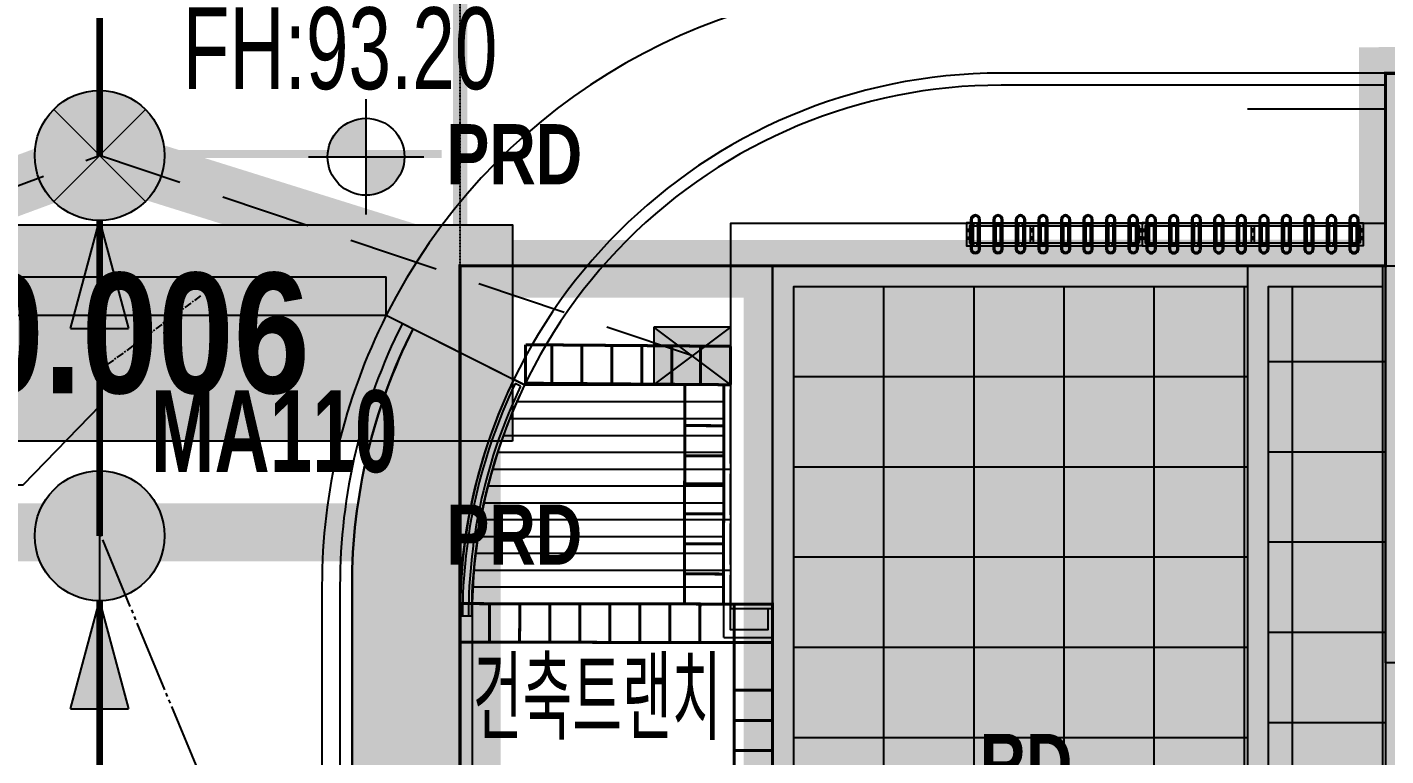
# Model space of a CAD drawing. Header units: inches. Extents: x 7998 to 323252, y 7981 to 229604.
# Drawn here: x 82465 to 105072, y 115732 to 127846 of the extents above; entities that cross this region are included whole.
import ezdxf
from ezdxf.enums import TextEntityAlignment as Align
from ezdxf.lldxf.tags import DXFTag

# ---------------------------------------------------------------- set-up
doc = ezdxf.new("R2010")
doc.units = ezdxf.units.IN
doc.header["$MEASUREMENT"] = 0
for name, pattern in [('ACAD_ISO07W100', [3, 0, -3]), ('CENTER', [2, 1.25, -0.25, 0.25, -0.25]), ('DASHED', [0.75, 0.5, -0.25]), ('DASHED2', [0.375, 0.25, -0.125]), ('HIDDENX2', [0.75, 0.5, -0.25]), ('PHANTOM', [25, 20, -1, 1, -1, 1, -1]), ('XREF_BASE$0$CENTER', [2, 1.25, -0.25, 0.25, -0.25]), ('XREF_BASE$0$HID', [2, 1.1, -0.9])]:
    doc.linetypes.add(name, pattern=pattern)
for name, color, linetype in [('-00 기호-관보호공D200-우수', 7, 'Continuous'), ('-00 기호-우수-U형플륨관D200', 4, 'Continuous'), ('-00 기호-우수-설비관(RD)', 3, 'HIDDENX2'), ('0-건축트랜치', 251, 'Continuous'), ('CD_BASIN AREA', 30, 'Continuous'), ('CD_BASIN AREA_TEXT', 240, 'Continuous'), ('CD_BOX', 130, 'Continuous'), ('CD_MH_D1200', 100, 'Continuous'), ('CD_MH_D900', 100, 'Continuous'), ('CD_MH_TEXT', 100, 'Continuous'), ('CD_PIPE_TEXT', 93, 'Continuous'), ('CD_PIPE_흄관', 100, 'Continuous'), ('CD_R GULLY', 90, 'Continuous'), ('CD_SUBDRAIN PIPE D200', 55, 'CENTER'), ('CD_SUBDRAIN PIPE D250', 50, 'DASHED'), ('CD_SUBDRAIN PIPE D300', 20, 'PHANTOM'), ('CD_TRENCH AxA(무소음)', 90, 'Continuous'), ('CE_SITE_FH', 170, 'Continuous'), ('CE_UNDER_LINE', 7, 'Continuous'), ('XREF_BASE$0$0-녹지', 71, 'Continuous'), ('XREF_BASE$0$8', 8, 'Continuous'), ('XREF_BASE$0$A-조적해치', 8, 'Continuous'), ('XREF_BASE$0$base$0$A-FLOR-FLIN-TYP2', 8, 'Continuous'), ('XREF_BASE$0$base$0$A-SITE-FLIN-OUT1', 6, 'Continuous'), ('XREF_BASE$0$COL', 2, 'Continuous'), ('XREF_BASE$0$FIN', 5, 'Continuous'), ('XREF_BASE$0$WID', 4, 'Continuous'), ('XREF_BASE$0$사업부지', 7, 'Continuous'), ('XREF_BASE$0$지상1층', 253, 'Continuous'), ('XREF_BASE$0$지하2층외벽선', 6, 'Continuous')]:
    doc.layers.add(name, color=color, linetype=linetype)
for name, color, linetype, lineweight in [('CE_FH_TEXT', 130, 'Continuous', 20), ('XREF_BASE$0$CE_FH_TEXT', 130, 'Continuous', 20), ('XREF_BASE$0$XR-평면도$0$A-SSXM-STAIR', 7, 'Continuous', 25)]:
    doc.layers.add(name, color=color, linetype=linetype, lineweight=lineweight)
doc.styles.get("Standard").update_dxf_attribs({"font": 'txt', "bigfont": 'whgtxt.shx'})
doc.styles.add('나눔고딕B', font='나눔고딕BOLD.TTF')
doc.styles.add('나눔고딕N', font='나눔고딕.TTF')
doc.styles.add('휴먼엑스포', font='HMFMMUEX.TTC')
tags = doc.linetypes.add('HIDDEN2', pattern=[4.7625, 3.175, -1.5875]).pattern_tags.tags
tags[6:7] = [DXFTag(74, 4), DXFTag(75, 0), DXFTag(340, '0'), DXFTag(46, 1.0), DXFTag(50, 0.0), DXFTag(44, 0.0), DXFTag(45, 0.0)]
tags[4:5] = [DXFTag(74, 4), DXFTag(75, 0), DXFTag(340, '0'), DXFTag(46, 1.0), DXFTag(50, 0.0), DXFTag(44, 0.0), DXFTag(45, 0.0)]
doc.linetypes.add('U', pattern='A,0.5,-0.0645,["U",휴먼엑스포,S=0.4,R=0,X=0,Y=-0.2],-0.4355,0.25', length=1.25)
doc.dimstyles.new('ISO-25', dxfattribs={"dimtxt": 2.5, "dimasz": 2.5, "dimexe": 1.25, "dimexo": 0.625, "dimtad": 1, "dimtxsty": 'Standard', "dimcen": 2.5, "dimadec": 0, "dimazin": 0, "dimtfac": 1, "dimtmove": 0, "dimatfit": 3, "dimfxl": 1, "dimarcsym": 0})

# ---------------------------------------------------------------- blocks, each defined once
blk = doc.blocks.new('XREF_BASE$0$A$C1A6F6B66')
at = {"color": 8}
blk.add_lwpolyline([(15350, 48550), (13100, 48550), (13100, 31650), (0, 31650), (0, 5050), (13100, 5050), (13100, 0), (15400, 0), (15400, 350), (13450, 350), (13450, 5400), (350, 5400), (350, 31300), (13450, 31300), (13450, 48200), (15350, 48200)], close=True, dxfattribs=at)
at = {"layer": 'XREF_BASE$0$8', "color": 8}
for p, q in [((15350, 350), (15350, 48550)), ((13850, 350), (13850, 48200)), ((15400, 46950), (13450, 46950)), ((15400, 45450), (13450, 45450)), ((15400, 43950), (13450, 43950)), ((15400, 42450), (13450, 42450)), ((15400, 40950), (13450, 40950))]:
    blk.add_line(p, q, dxfattribs=at)
blk = doc.blocks.new('XREF_BASE$0$A$C1BFD5BFA')
at = {"layer": 'XREF_BASE$0$COL', "color": 8}
for points in [[(0, 58200), (0, 0), (100200, 0), (100200, 12809)], [(100200, 22900), (100200, 58200), (0, 58200)]]:
    blk.add_lwpolyline(points, dxfattribs=at)
blk.add_lwpolyline([(4700, 48400), (0, 48400), (0, 58200), (4700, 58200)], close=True, dxfattribs=at)
blk = doc.blocks.new('XREF_BASE$0$base$0$A$C2A717F30')
at = {"layer": 'XREF_BASE$0$base$0$A-FLOR-FLIN-TYP2', "color": 8}
for p, q in [((209, 511), (91, 511)), ((188, 492), (111, 492)), ((113, 156), (113, 486)), ((186, 480), (113, 480)), ((186, 461), (113, 461)), ((186, 156), (186, 486)), ((444, 511), (231, 511)), ((444, 461), (231, 461)), ((584, 511), (466, 511)), ((488, 156), (488, 486)), ((561, 461), (488, 461)), ((561, 156), (561, 486)), ((819, 511), (606, 511)), ((819, 461), (606, 461)), ((959, 511), (841, 511)), ((938, 492), (861, 492)), ((863, 156), (863, 486)), ((936, 480), (863, 480)), ((936, 461), (863, 461)), ((936, 156), (936, 486)), ((1944, 511), (981, 511)), ((1944, 461), (981, 461)), ((1334, 511), (1216, 511)), ((1313, 492), (1236, 492)), ((1238, 156), (1238, 486)), ((1311, 480), (1238, 480)), ((1311, 461), (1238, 461)), ((1311, 156), (1311, 486)), ((1688, 492), (1611, 492)), ((1613, 156), (1613, 486)), ((1686, 480), (1613, 480)), ((1686, 156), (1686, 486)), ((1812, 181), (1812, 461)), ((1862, 181), (1862, 461)), ((2084, 511), (1966, 511)), ((1988, 156), (1988, 486)), ((2061, 461), (1988, 461)), ((2061, 156), (2061, 486)), ((2319, 511), (2106, 511)), ((2319, 461), (2106, 461)), ((2459, 511), (2341, 511)), ((2438, 492), (2361, 492)), ((2363, 156), (2363, 486)), ((2436, 480), (2363, 480)), ((2436, 461), (2363, 461)), ((2436, 156), (2436, 486)), ((2694, 511), (2481, 511)), ((2694, 461), (2481, 461)), ((2834, 511), (2716, 511)), ((2738, 156), (2738, 486)), ((2811, 461), (2738, 461)), ((2811, 156), (2811, 486)), ((3069, 511), (2856, 511)), ((3069, 461), (2856, 461)), ((3209, 511), (3091, 511)), ((3188, 492), (3111, 492)), ((3113, 156), (3113, 486)), ((3186, 480), (3113, 480)), ((3186, 461), (3113, 461)), ((3186, 156), (3186, 486)), ((3606, 511), (3231, 511)), ((3444, 461), (3231, 461)), ((3563, 492), (3486, 492)), ((3488, 156), (3488, 486)), ((3561, 480), (3488, 480)), ((3561, 461), (3488, 461)), ((3561, 156), (3561, 486)), ((209, 131), (91, 131)), ((188, 150), (111, 150)), ((186, 181), (113, 181)), ((186, 162), (113, 162)), ((444, 181), (231, 181)), ((444, 131), (231, 131)), ((584, 131), (466, 131)), ((561, 181), (488, 181)), ((819, 181), (606, 181)), ((819, 131), (606, 131)), ((959, 131), (841, 131)), ((938, 150), (861, 150)), ((936, 181), (863, 181)), ((936, 162), (863, 162)), ((1944, 181), (981, 181)), ((1944, 131), (981, 131)), ((1334, 131), (1216, 131)), ((1313, 150), (1236, 150)), ((1311, 181), (1238, 181)), ((1311, 162), (1238, 162)), ((1688, 150), (1611, 150)), ((1686, 162), (1613, 162)), ((2084, 131), (1966, 131)), ((2061, 181), (1988, 181)), ((2319, 181), (2106, 181)), ((2319, 131), (2106, 131)), ((2459, 131), (2341, 131)), ((2438, 150), (2361, 150)), ((2436, 181), (2363, 181)), ((2436, 162), (2363, 162)), ((2694, 181), (2481, 181)), ((2694, 131), (2481, 131)), ((2834, 131), (2716, 131)), ((2811, 181), (2738, 181)), ((3069, 181), (2856, 181)), ((3069, 131), (2856, 131)), ((3209, 131), (3091, 131)), ((3188, 150), (3111, 150)), ((3186, 181), (3113, 181)), ((3186, 162), (3113, 162)), ((3444, 181), (3231, 181)), ((3606, 131), (3231, 131)), ((3563, 150), (3486, 150)), ((3561, 181), (3488, 181)), ((3561, 162), (3488, 162))]:
    blk.add_line(p, q, dxfattribs=at)
for points in [[(69, 131), (0, 131), (0, 511), (69, 511)], [(69, 181), (50, 181), (50, 461), (69, 461)], [(3606, 131), (3675, 131), (3675, 511), (3606, 511)], [(3606, 181), (3625, 181), (3625, 461), (3606, 461)]]:
    blk.add_lwpolyline(points, dxfattribs=at)
for points in [[(231, 561, 1), (69, 561), (69, 81, 1), (231, 81), (231, 561)], [(209, 561, 1), (91, 561), (91, 81, 1), (209, 81)], [(606, 561, 1), (444, 561), (444, 81, 1), (606, 81), (606, 561)], [(584, 561, 1), (466, 561), (466, 81, 1), (584, 81)], [(981, 561, 1), (819, 561), (819, 81, 1), (981, 81), (981, 561)], [(959, 561, 1), (841, 561), (841, 81, 1), (959, 81)], [(1356, 561, 1), (1194, 561), (1194, 81, 1), (1356, 81), (1356, 561)], [(1334, 561, 1), (1216, 561), (1216, 81, 1), (1334, 81)], [(1731, 561, 1), (1569, 561), (1569, 81, 1), (1731, 81), (1731, 561)], [(1709, 561, 1), (1591, 561), (1591, 81, 1), (1709, 81)], [(2106, 561, 1), (1944, 561), (1944, 81, 1), (2106, 81), (2106, 561)], [(2084, 561, 1), (1966, 561), (1966, 81, 1), (2084, 81)], [(2481, 561, 1), (2319, 561), (2319, 81, 1), (2481, 81), (2481, 561)], [(2459, 561, 1), (2341, 561), (2341, 81, 1), (2459, 81)], [(2856, 561, 1), (2694, 561), (2694, 81, 1), (2856, 81), (2856, 561)], [(2834, 561, 1), (2716, 561), (2716, 81, 1), (2834, 81)], [(3231, 561, 1), (3069, 561), (3069, 81, 1), (3231, 81), (3231, 561)], [(3209, 561, 1), (3091, 561), (3091, 81, 1), (3209, 81)], [(3606, 561, 1), (3444, 561), (3444, 81, 1), (3606, 81), (3606, 561)], [(3584, 561, 1), (3466, 561), (3466, 81, 1), (3584, 81)]]:
    blk.add_lwpolyline(points, format="xyb", close=True, dxfattribs=at)
for points in [[(91, 504, -0.489155), (122, 492, -1)], [(91, 486, -1), (113, 486, -1)], [(113, 486, -1), (91, 486, -1)], [(122, 480, -0.179534), (113, 468, -1)], [(209, 504, 0.489155), (177, 492, 1)], [(177, 480, 0.179534), (186, 468, 1)], [(209, 486, 1), (186, 486, 1)], [(186, 486, 1), (209, 486, 1)], [(466, 504, -0.999293), (488, 468, -1)], [(466, 486, -1), (488, 486, -1)], [(488, 486, -1), (466, 486, -1)], [(584, 504, 0.999292), (561, 468, 1)], [(584, 486, 1), (561, 486, 1)], [(561, 486, 1), (584, 486, 1)], [(841, 504, -0.489155), (872, 492, -1)], [(841, 486, -1), (863, 486, -1)], [(863, 486, -1), (841, 486, -1)], [(872, 480, -0.179534), (863, 468, -1)], [(959, 504, 0.489155), (927, 492, 1)], [(927, 480, 0.179534), (936, 468, 1)], [(959, 486, 1), (936, 486, 1)], [(936, 486, 1), (959, 486, 1)], [(1216, 504, -0.489155), (1247, 492, -1)], [(1216, 486, -1), (1238, 486, -1)], [(1238, 486, -1), (1216, 486, -1)], [(1247, 480, -0.179534), (1238, 468, -1)], [(1334, 504, 0.489155), (1302, 492, 1)], [(1302, 480, 0.179534), (1311, 468, 1)], [(1334, 486, 1), (1311, 486, 1)], [(1311, 486, 1), (1334, 486, 1)], [(1591, 504, -0.489155), (1622, 492, -1)], [(1591, 486, -1), (1613, 486, -1)], [(1613, 486, -1), (1591, 486, -1)], [(1622, 480, -0.179534), (1613, 468, -1)], [(1709, 504, 0.489155), (1677, 492, 1)], [(1677, 480, 0.179534), (1686, 468, 1)], [(1709, 486, 1), (1686, 486, 1)], [(1686, 486, 1), (1709, 486, 1)], [(1966, 504, -0.999293), (1988, 468, -1)], [(1966, 486, -1), (1988, 486, -1)], [(1988, 486, -1), (1966, 486, -1)], [(2084, 504, 0.999292), (2061, 468, 1)], [(2084, 486, 1), (2061, 486, 1)], [(2061, 486, 1), (2084, 486, 1)], [(2341, 504, -0.489155), (2372, 492, -1)], [(2341, 486, -1), (2363, 486, -1)], [(2363, 486, -1), (2341, 486, -1)], [(2372, 480, -0.179534), (2363, 468, -1)], [(2459, 504, 0.489155), (2427, 492, 1)], [(2427, 480, 0.179534), (2436, 468, 1)], [(2459, 486, 1), (2436, 486, 1)], [(2436, 486, 1), (2459, 486, 1)], [(2716, 504, -0.999293), (2738, 468, -1)], [(2716, 486, -1), (2738, 486, -1)], [(2738, 486, -1), (2716, 486, -1)], [(2834, 504, 0.999292), (2811, 468, 1)], [(2834, 486, 1), (2811, 486, 1)], [(2811, 486, 1), (2834, 486, 1)], [(3091, 504, -0.489155), (3122, 492, -1)], [(3091, 486, -1), (3113, 486, -1)], [(3113, 486, -1), (3091, 486, -1)], [(3122, 480, -0.179534), (3113, 468, -1)], [(3209, 504, 0.489155), (3177, 492, 1)], [(3177, 480, 0.179534), (3186, 468, 1)], [(3209, 486, 1), (3186, 486, 1)], [(3186, 486, 1), (3209, 486, 1)], [(3466, 504, -0.489155), (3497, 492, -1)], [(3466, 486, -1), (3488, 486, -1)], [(3488, 486, -1), (3466, 486, -1)], [(3497, 480, -0.179534), (3488, 468, -1)], [(3584, 504, 0.489155), (3552, 492, 1)], [(3552, 480, 0.179534), (3561, 468, 1)], [(3584, 486, 1), (3561, 486, 1)], [(3561, 486, 1), (3584, 486, 1)], [(113, 156, 1), (91, 156, 1)], [(91, 156, 1), (113, 156, 1)], [(91, 138, 0.489155), (122, 150, 1)], [(122, 162, 0.179534), (113, 174, 1)], [(177, 162, -0.179534), (186, 174, -1)], [(209, 138, -0.489155), (177, 150, -1)], [(186, 156, -1), (209, 156, -1)], [(209, 156, -1), (186, 156, -1)], [(466, 138, 0.999293), (488, 174, 1)], [(488, 156, 1), (466, 156, 1)], [(466, 156, 1), (488, 156, 1)], [(584, 138, -0.999292), (561, 174, -1)], [(561, 156, -1), (584, 156, -1)], [(584, 156, -1), (561, 156, -1)], [(863, 156, 1), (841, 156, 1)], [(841, 156, 1), (863, 156, 1)], [(841, 138, 0.489155), (872, 150, 1)], [(872, 162, 0.179534), (863, 174, 1)], [(927, 162, -0.179534), (936, 174, -1)], [(959, 138, -0.489155), (927, 150, -1)], [(936, 156, -1), (959, 156, -1)], [(959, 156, -1), (936, 156, -1)], [(1238, 156, 1), (1216, 156, 1)], [(1216, 156, 1), (1238, 156, 1)], [(1216, 138, 0.489155), (1247, 150, 1)], [(1247, 162, 0.179534), (1238, 174, 1)], [(1302, 162, -0.179534), (1311, 174, -1)], [(1334, 138, -0.489155), (1302, 150, -1)], [(1311, 156, -1), (1334, 156, -1)], [(1334, 156, -1), (1311, 156, -1)], [(1613, 156, 1), (1591, 156, 1)], [(1591, 156, 1), (1613, 156, 1)], [(1591, 138, 0.489155), (1622, 150, 1)], [(1622, 162, 0.179534), (1613, 174, 1)], [(1677, 162, -0.179534), (1686, 174, -1)], [(1709, 138, -0.489155), (1677, 150, -1)], [(1686, 156, -1), (1709, 156, -1)], [(1709, 156, -1), (1686, 156, -1)], [(1966, 138, 0.999293), (1988, 174, 1)], [(1988, 156, 1), (1966, 156, 1)], [(1966, 156, 1), (1988, 156, 1)], [(2084, 138, -0.999292), (2061, 174, -1)], [(2061, 156, -1), (2084, 156, -1)], [(2084, 156, -1), (2061, 156, -1)], [(2363, 156, 1), (2341, 156, 1)], [(2341, 156, 1), (2363, 156, 1)], [(2341, 138, 0.489155), (2372, 150, 1)], [(2372, 162, 0.179534), (2363, 174, 1)], [(2427, 162, -0.179534), (2436, 174, -1)], [(2459, 138, -0.489155), (2427, 150, -1)], [(2436, 156, -1), (2459, 156, -1)], [(2459, 156, -1), (2436, 156, -1)], [(2716, 138, 0.999293), (2738, 174, 1)], [(2738, 156, 1), (2716, 156, 1)], [(2716, 156, 1), (2738, 156, 1)], [(2834, 138, -0.999292), (2811, 174, -1)], [(2811, 156, -1), (2834, 156, -1)], [(2834, 156, -1), (2811, 156, -1)], [(3113, 156, 1), (3091, 156, 1)], [(3091, 156, 1), (3113, 156, 1)], [(3091, 138, 0.489155), (3122, 150, 1)], [(3122, 162, 0.179534), (3113, 174, 1)], [(3177, 162, -0.179534), (3186, 174, -1)], [(3209, 138, -0.489155), (3177, 150, -1)], [(3186, 156, -1), (3209, 156, -1)], [(3209, 156, -1), (3186, 156, -1)], [(3488, 156, 1), (3466, 156, 1)], [(3466, 156, 1), (3488, 156, 1)], [(3466, 138, 0.489155), (3497, 150, 1)], [(3497, 162, 0.179534), (3488, 174, 1)], [(3552, 162, -0.179534), (3561, 174, -1)], [(3584, 138, -0.489155), (3552, 150, -1)], [(3561, 156, -1), (3584, 156, -1)], [(3584, 156, -1), (3561, 156, -1)]]:
    blk.add_lwpolyline(points, format="xyb", dxfattribs=at)
for points in [[(43, 378), (43, 394), (33, 404), (17, 404), (7, 394), (7, 378), (17, 368), (33, 368)], [(43, 248), (43, 264), (33, 274), (17, 274), (7, 264), (7, 248), (17, 238), (33, 238)], [(1856, 378), (1856, 394), (1845, 404), (1829, 404), (1819, 394), (1819, 378), (1829, 368), (1845, 368)], [(1856, 248), (1856, 264), (1845, 274), (1829, 274), (1819, 264), (1819, 248), (1829, 238), (1845, 238)], [(3632, 378), (3632, 394), (3642, 404), (3658, 404), (3668, 394), (3668, 378), (3658, 368), (3642, 368)], [(3632, 248), (3632, 264), (3642, 274), (3658, 274), (3668, 264), (3668, 248), (3658, 238), (3642, 238)]]:
    blk.add_lwpolyline(points, close=True, dxfattribs=at)
for centre in [(25, 386), (25, 256), (1837, 386), (1837, 256), (3650, 386), (3650, 256)]:
    blk.add_circle(centre, 8, dxfattribs=at)
blk = doc.blocks.new('XREF_BASE', base_point=(0, 0))
at = {"layer": 'XREF_BASE$0$0-녹지'}
h = blk.add_hatch(color=254, dxfattribs=at)
h.dxf.hatch_style = 1
edge = h.paths.add_edge_path(flags=17)
edge.add_line((90564, 121994), (88888, 122838))
edge.add_arc((97372, 118563), 9500, 153.2563, 180)
edge.add_line((87872, 118563), (87872, 82692))
edge.add_arc((107672, 82692), 19800, 180, 186.6828)
edge.add_line((88007, 80388), (89672, 80388))
edge.add_line((89672, 80388), (89672, 118063))
edge.add_line((89672, 118063), (89660, 118063))
edge.add_arc((98660, 118063), 9000, 154.1035, 180, ccw=False)
at = {"layer": 'XREF_BASE$0$사업부지', "linetype": 'Continuous', "ltscale": 10}
h = blk.add_hatch(dxfattribs=at)
h.set_pattern_fill('AR-HBONE', color=8, scale=100, angle=14.6251, style=0)
h.set_pattern_definition([(59.62512505, (-197505235.8, -418325729.87), (-142.83199963, 547.356392), [1200, -400]), (149.62512505, (-197505033.53, -418325384.78), (-142.83199963, 547.356392), [1200, -400])])
edge = h.paths.add_edge_path()
edge.add_arc((69656, 120961), 8500, 12.0895, 71.4103, ccw=False)
edge.add_arc((69656, 120961), 8500, 360, 12.0895, ccw=False)
edge.add_line((78156, 120961), (78156, 82685))
edge.add_arc((107656, 82685), 29500, 180, 238.204)
edge.add_line((92113, 57612), (124240, 37695))
edge.add_arc((133461, 52569), 17500, 238.204, 296.8893)
edge.add_arc((133461, 52569), 17500, 296.8893, 329.8113)
edge.add_arc((160256, 36981), 13500, 90, 149.8113, ccw=False)
edge.add_line((160256, 50481), (162177, 50481))
edge.add_line((162177, 50481), (162177, 51981))
edge.add_line((162177, 51981), (160256, 51981))
edge.add_arc((160256, 36981), 15000, 90, 149.8113)
edge.add_arc((133461, 52569), 16000, 296.8893, 329.8113, ccw=False)
edge.add_arc((133461, 52569), 16000, 238.204, 296.8893, ccw=False)
edge.add_line((125030, 38970), (92903, 58887))
edge.add_arc((107656, 82685), 28000, 180, 238.204, ccw=False)
edge.add_line((79656, 82685), (79656, 120961))
edge.add_arc((69656, 120961), 10000, 360, 12.0895)
edge.add_arc((69656, 120961), 10000, 12.0895, 76.9614)
edge.add_line((71912, 130703), (72366, 129018))
at = {"layer": 'XREF_BASE$0$지상1층'}
h = blk.add_hatch(color=253, dxfattribs=at)
h.dxf.hatch_style = 1
h.paths.add_polyline_path([(89669, 80385), (89669, 106985), (97072, 106985), (97072, 106985), (97072, 114785), (94869, 114785), (94869, 123885), (105269, 123885), (105269, 127085), (109769, 127085), (205269, 127085), (205269, 69085), (105269, 69085), (105269, 75985), (102769, 75985), (102769, 80385)])
at = {"color": 8}
blk.add_line((94060, 117706), (94869, 117706), dxfattribs=at)
for points in [[(105072, 124588), (94172, 124588), (94172, 118188), (94872, 118188), (94872, 114788), (97072, 114788), (97072, 106988), (89672, 106988), (89672, 80388), (102772, 80388), (102772, 75988), (105272, 75988), (105272, 69088), (205072, 69088), (205072, 102988), (205272, 102988), (205272, 127088), (105072, 127088)], [(105072, 124588), (94172, 124588), (94172, 118188), (94872, 118188), (94872, 123888), (105072, 123888)]]:
    blk.add_lwpolyline(points, close=True, dxfattribs=at)
for points in [[(94872, 114788), (94872, 123888), (102772, 123888), (102772, 106988), (97072, 106988)], [(97422, 106988), (97422, 115138), (95222, 115138), (95222, 123538), (102772, 123538), (102772, 106988), (97072, 106988)], [(94172, 120596), (94168, 120596), (94168, 121830), (94172, 121830)], [(94172, 119743), (94168, 119743), (94168, 120425), (94172, 120425)], [(94172, 118920), (94168, 118920), (94168, 119602), (94172, 119602)], [(94792, 118188), (94792, 117830), (94168, 117830), (94168, 118741), (94172, 118741)]]:
    blk.add_lwpolyline(points, dxfattribs=at)
at = {"layer": 'XREF_BASE$0$0-녹지', "color": 8}
blk.add_lwpolyline([(89660, 118063), (89672, 118063), (89672, 80388), (88007, 80388, -0.029167), (87872, 82692), (87872, 118563, -0.117224), (88888, 122838), (90564, 121994, 0.113478), (89660, 118063)], format="xyb", dxfattribs=at)
at = {"layer": 'XREF_BASE$0$8', "color": 8}
for p, q in [((96722, 114788), (96722, 123538)), ((98222, 106988), (98222, 123538)), ((99722, 106988), (99722, 123538)), ((101222, 106988), (101222, 123538)), ((102722, 106988), (102722, 123538)), ((102772, 122038), (95222, 122038)), ((102772, 120538), (95222, 120538)), ((102772, 119038), (95222, 119038)), ((102772, 117538), (95222, 117538)), ((102772, 116038), (95222, 116038))]:
    blk.add_line(p, q, dxfattribs=at)
at = {"layer": 'XREF_BASE$0$A-조적해치', "color": 8}
for p, q in [((88442, 123063), (90742, 121904)), ((87372, 118563), (87372, 82692))]:
    blk.add_line(p, q, dxfattribs=at)
blk.add_arc((97372, 118563), 10000, 153.2563, 180, dxfattribs=at)
at = {"layer": 'XREF_BASE$0$base$0$A-FLOR-FLIN-TYP2', "color": 8}
for p, q in [((98096, 124599), (98164, 124599)), ((98187, 124599), (98304, 124599)), ((98209, 124574), (98209, 124244)), ((98282, 124574), (98282, 124244)), ((98326, 124599), (98539, 124599)), ((98562, 124599), (98679, 124599)), ((98582, 124581), (98659, 124581)), ((98584, 124574), (98584, 124244)), ((98584, 124568), (98657, 124568)), ((98657, 124574), (98657, 124244)), ((98701, 124599), (98914, 124599)), ((98937, 124599), (99054, 124599)), ((98959, 124574), (98959, 124244)), ((99032, 124574), (99032, 124244)), ((99076, 124599), (100039, 124599)), ((99332, 124581), (99409, 124581)), ((99334, 124574), (99334, 124244)), ((99334, 124568), (99407, 124568)), ((99407, 124574), (99407, 124244)), ((99687, 124599), (99804, 124599)), ((99707, 124581), (99784, 124581)), ((99709, 124574), (99709, 124244)), ((99709, 124568), (99782, 124568)), ((99782, 124574), (99782, 124244)), ((100062, 124599), (100179, 124599)), ((100082, 124581), (100159, 124581)), ((100084, 124574), (100084, 124244)), ((100084, 124568), (100157, 124568)), ((100157, 124574), (100157, 124244)), ((100201, 124599), (100414, 124599)), ((100437, 124599), (100554, 124599)), ((100459, 124574), (100459, 124244)), ((100532, 124574), (100532, 124244)), ((100576, 124599), (100789, 124599)), ((100812, 124599), (100929, 124599)), ((100832, 124581), (100909, 124581)), ((100834, 124574), (100834, 124244)), ((100834, 124568), (100907, 124568)), ((100907, 124574), (100907, 124244)), ((98146, 124549), (98164, 124549)), ((98209, 124549), (98282, 124549)), ((98326, 124549), (98539, 124549)), ((98584, 124549), (98657, 124549)), ((98701, 124549), (98914, 124549)), ((98959, 124549), (99032, 124549)), ((99076, 124549), (100039, 124549)), ((99158, 124549), (99158, 124269)), ((99208, 124549), (99208, 124269)), ((99709, 124549), (99782, 124549)), ((100084, 124549), (100157, 124549)), ((100201, 124549), (100414, 124549)), ((100459, 124549), (100532, 124549)), ((100576, 124549), (100789, 124549)), ((100834, 124549), (100907, 124549)), ((98096, 124219), (98164, 124219)), ((98146, 124269), (98164, 124269)), ((98187, 124219), (98304, 124219)), ((98209, 124269), (98282, 124269)), ((98326, 124269), (98539, 124269)), ((98326, 124219), (98539, 124219)), ((98562, 124219), (98679, 124219)), ((98582, 124238), (98659, 124238)), ((98584, 124269), (98657, 124269)), ((98584, 124251), (98657, 124251)), ((98701, 124269), (98914, 124269)), ((98701, 124219), (98914, 124219)), ((98937, 124219), (99054, 124219)), ((98959, 124269), (99032, 124269)), ((99076, 124269), (100039, 124269)), ((99076, 124219), (100039, 124219)), ((99332, 124238), (99409, 124238)), ((99334, 124251), (99407, 124251)), ((99687, 124219), (99804, 124219)), ((99707, 124238), (99784, 124238)), ((99709, 124269), (99782, 124269)), ((99709, 124251), (99782, 124251)), ((100062, 124219), (100179, 124219)), ((100082, 124238), (100159, 124238)), ((100084, 124269), (100157, 124269)), ((100084, 124251), (100157, 124251)), ((100201, 124269), (100414, 124269)), ((100201, 124219), (100414, 124219)), ((100437, 124219), (100554, 124219)), ((100459, 124269), (100532, 124269)), ((100576, 124269), (100789, 124269)), ((100576, 124219), (100789, 124219)), ((100812, 124219), (100929, 124219)), ((100832, 124238), (100909, 124238)), ((100834, 124269), (100907, 124269)), ((100834, 124251), (100907, 124251))]:
    blk.add_line(p, q, dxfattribs=at)
for points in [[(98164, 124599), (98096, 124599), (98096, 124219), (98164, 124219)], [(100951, 124599), (101020, 124599), (101020, 124219), (100951, 124219)], [(98164, 124549), (98146, 124549), (98146, 124269), (98164, 124269)], [(100951, 124549), (100970, 124549), (100970, 124269), (100951, 124269)]]:
    blk.add_lwpolyline(points, dxfattribs=at)
for points in [[(98164, 124169, 1), (98326, 124169), (98326, 124649, 1), (98164, 124649), (98164, 124169)], [(98187, 124169, 1), (98304, 124169), (98304, 124649, 1), (98187, 124649)], [(98539, 124169, 1), (98701, 124169), (98701, 124649, 1), (98539, 124649), (98539, 124169)], [(98562, 124169, 1), (98679, 124169), (98679, 124649, 1), (98562, 124649)], [(98914, 124169, 1), (99076, 124169), (99076, 124649, 1), (98914, 124649), (98914, 124169)], [(98937, 124169, 1), (99054, 124169), (99054, 124649, 1), (98937, 124649)], [(99289, 124169, 1), (99451, 124169), (99451, 124649, 1), (99289, 124649), (99289, 124169)], [(99312, 124169, 1), (99429, 124169), (99429, 124649, 1), (99312, 124649)], [(99664, 124169, 1), (99826, 124169), (99826, 124649, 1), (99664, 124649), (99664, 124169)], [(99687, 124169, 1), (99804, 124169), (99804, 124649, 1), (99687, 124649)], [(100039, 124169, 1), (100201, 124169), (100201, 124649, 1), (100039, 124649), (100039, 124169)], [(100062, 124169, 1), (100179, 124169), (100179, 124649, 1), (100062, 124649)], [(100414, 124169, 1), (100576, 124169), (100576, 124649, 1), (100414, 124649), (100414, 124169)], [(100437, 124169, 1), (100554, 124169), (100554, 124649, 1), (100437, 124649)], [(100789, 124169, 1), (100951, 124169), (100951, 124649, 1), (100789, 124649), (100789, 124169)], [(100812, 124169, 1), (100929, 124169), (100929, 124649, 1), (100812, 124649)]]:
    blk.add_lwpolyline(points, format="xyb", close=True, dxfattribs=at)
for points in [[(98187, 124592, -0.999292), (98209, 124556, -1)], [(98187, 124574, -1), (98209, 124574, -1)], [(98209, 124574, -1), (98187, 124574, -1)], [(98304, 124592, 0.999293), (98282, 124556, 1)], [(98304, 124574, 1), (98282, 124574, 1)], [(98282, 124574, 1), (98304, 124574, 1)], [(98562, 124592, -0.489155), (98593, 124581, -1)], [(98562, 124574, -1), (98584, 124574, -1)], [(98584, 124574, -1), (98562, 124574, -1)], [(98593, 124568, -0.179534), (98584, 124556, -1)], [(98679, 124592, 0.489155), (98648, 124581, 1)], [(98648, 124568, 0.179534), (98657, 124556, 1)], [(98679, 124574, 1), (98657, 124574, 1)], [(98657, 124574, 1), (98679, 124574, 1)], [(98937, 124592, -0.999292), (98959, 124556, -1)], [(98937, 124574, -1), (98959, 124574, -1)], [(98959, 124574, -1), (98937, 124574, -1)], [(99054, 124592, 0.999293), (99032, 124556, 1)], [(99054, 124574, 1), (99032, 124574, 1)], [(99032, 124574, 1), (99054, 124574, 1)], [(99312, 124592, -0.489155), (99343, 124581, -1)], [(99312, 124574, -1), (99334, 124574, -1)], [(99334, 124574, -1), (99312, 124574, -1)], [(99343, 124568, -0.179534), (99334, 124556, -1)], [(99429, 124592, 0.489155), (99398, 124581, 1)], [(99398, 124568, 0.179534), (99407, 124556, 1)], [(99429, 124574, 1), (99407, 124574, 1)], [(99407, 124574, 1), (99429, 124574, 1)], [(99687, 124592, -0.489155), (99718, 124581, -1)], [(99687, 124574, -1), (99709, 124574, -1)], [(99709, 124574, -1), (99687, 124574, -1)], [(99718, 124568, -0.179534), (99709, 124556, -1)], [(99804, 124592, 0.489155), (99773, 124581, 1)], [(99773, 124568, 0.179534), (99782, 124556, 1)], [(99804, 124574, 1), (99782, 124574, 1)], [(99782, 124574, 1), (99804, 124574, 1)], [(100062, 124592, -0.489155), (100093, 124581, -1)], [(100062, 124574, -1), (100084, 124574, -1)], [(100084, 124574, -1), (100062, 124574, -1)], [(100093, 124568, -0.179534), (100084, 124556, -1)], [(100179, 124592, 0.489155), (100148, 124581, 1)], [(100148, 124568, 0.179534), (100157, 124556, 1)], [(100179, 124574, 1), (100157, 124574, 1)], [(100157, 124574, 1), (100179, 124574, 1)], [(100437, 124592, -0.999292), (100459, 124556, -1)], [(100437, 124574, -1), (100459, 124574, -1)], [(100459, 124574, -1), (100437, 124574, -1)], [(100554, 124592, 0.999293), (100532, 124556, 1)], [(100554, 124574, 1), (100532, 124574, 1)], [(100532, 124574, 1), (100554, 124574, 1)], [(100812, 124592, -0.489155), (100843, 124581, -1)], [(100812, 124574, -1), (100834, 124574, -1)], [(100834, 124574, -1), (100812, 124574, -1)], [(100843, 124568, -0.179534), (100834, 124556, -1)], [(100929, 124592, 0.489155), (100898, 124581, 1)], [(100898, 124568, 0.179534), (100907, 124556, 1)], [(100929, 124574, 1), (100907, 124574, 1)], [(100907, 124574, 1), (100929, 124574, 1)], [(98187, 124226, 0.999292), (98209, 124262, 1)], [(98209, 124244, 1), (98187, 124244, 1)], [(98187, 124244, 1), (98209, 124244, 1)], [(98304, 124226, -0.999293), (98282, 124262, -1)], [(98282, 124244, -1), (98304, 124244, -1)], [(98304, 124244, -1), (98282, 124244, -1)], [(98584, 124244, 1), (98562, 124244, 1)], [(98562, 124244, 1), (98584, 124244, 1)], [(98562, 124226, 0.489155), (98593, 124238, 1)], [(98593, 124251, 0.179534), (98584, 124262, 1)], [(98648, 124251, -0.179534), (98657, 124262, -1)], [(98679, 124226, -0.489155), (98648, 124238, -1)], [(98657, 124244, -1), (98679, 124244, -1)], [(98679, 124244, -1), (98657, 124244, -1)], [(98937, 124226, 0.999292), (98959, 124262, 1)], [(98959, 124244, 1), (98937, 124244, 1)], [(98937, 124244, 1), (98959, 124244, 1)], [(99054, 124226, -0.999293), (99032, 124262, -1)], [(99032, 124244, -1), (99054, 124244, -1)], [(99054, 124244, -1), (99032, 124244, -1)], [(99334, 124244, 1), (99312, 124244, 1)], [(99312, 124244, 1), (99334, 124244, 1)], [(99312, 124226, 0.489155), (99343, 124238, 1)], [(99343, 124251, 0.179534), (99334, 124262, 1)], [(99398, 124251, -0.179534), (99407, 124262, -1)], [(99429, 124226, -0.489155), (99398, 124238, -1)], [(99407, 124244, -1), (99429, 124244, -1)], [(99429, 124244, -1), (99407, 124244, -1)], [(99709, 124244, 1), (99687, 124244, 1)], [(99687, 124244, 1), (99709, 124244, 1)], [(99687, 124226, 0.489155), (99718, 124238, 1)], [(99718, 124251, 0.179534), (99709, 124262, 1)], [(99773, 124251, -0.179534), (99782, 124262, -1)], [(99804, 124226, -0.489155), (99773, 124238, -1)], [(99782, 124244, -1), (99804, 124244, -1)], [(99804, 124244, -1), (99782, 124244, -1)], [(100084, 124244, 1), (100062, 124244, 1)], [(100062, 124244, 1), (100084, 124244, 1)], [(100062, 124226, 0.489155), (100093, 124238, 1)], [(100093, 124251, 0.179534), (100084, 124262, 1)], [(100148, 124251, -0.179534), (100157, 124262, -1)], [(100179, 124226, -0.489155), (100148, 124238, -1)], [(100157, 124244, -1), (100179, 124244, -1)], [(100179, 124244, -1), (100157, 124244, -1)], [(100437, 124226, 0.999292), (100459, 124262, 1)], [(100459, 124244, 1), (100437, 124244, 1)], [(100437, 124244, 1), (100459, 124244, 1)], [(100554, 124226, -0.999293), (100532, 124262, -1)], [(100532, 124244, -1), (100554, 124244, -1)], [(100554, 124244, -1), (100532, 124244, -1)], [(100834, 124244, 1), (100812, 124244, 1)], [(100812, 124244, 1), (100834, 124244, 1)], [(100812, 124226, 0.489155), (100843, 124238, 1)], [(100843, 124251, 0.179534), (100834, 124262, 1)], [(100898, 124251, -0.179534), (100907, 124262, -1)], [(100929, 124226, -0.489155), (100898, 124238, -1)], [(100907, 124244, -1), (100929, 124244, -1)], [(100929, 124244, -1), (100907, 124244, -1)]]:
    blk.add_lwpolyline(points, format="xyb", dxfattribs=at)
for points in [[(98139, 124482), (98139, 124466), (98129, 124456), (98113, 124456), (98102, 124466), (98102, 124482), (98113, 124493), (98129, 124493)], [(98139, 124352), (98139, 124336), (98129, 124326), (98113, 124326), (98102, 124336), (98102, 124352), (98113, 124363), (98129, 124363)], [(99164, 124482), (99164, 124466), (99175, 124456), (99191, 124456), (99201, 124466), (99201, 124482), (99191, 124493), (99175, 124493)], [(99164, 124352), (99164, 124336), (99175, 124326), (99191, 124326), (99201, 124336), (99201, 124352), (99191, 124363), (99175, 124363)], [(100977, 124482), (100977, 124466), (100987, 124456), (101003, 124456), (101014, 124466), (101014, 124482), (101003, 124493), (100987, 124493)], [(100977, 124352), (100977, 124336), (100987, 124326), (101003, 124326), (101014, 124336), (101014, 124352), (101003, 124363), (100987, 124363)]]:
    blk.add_lwpolyline(points, close=True, dxfattribs=at)
for centre in [(98121, 124474), (98121, 124344), (99183, 124474), (99183, 124344), (100995, 124474), (100995, 124344)]:
    blk.add_circle(centre, 8, dxfattribs=at)
at = {"layer": 'XREF_BASE$0$CE_FH_TEXT', "color": 8, "linetype": 'XREF_BASE$0$CENTER', "const_width": 53.3}
blk.add_lwpolyline([(89669, 109485), (97269, 109485), (97269, 106185), (105069, 106185), (105069, 103285), (205069, 103285), (205069, 127085), (200569, 127085), (200569, 121505), (198169, 121505), (198169, 114585), (150269, 114585), (150269, 127085), (145569, 127085), (145569, 121505), (143169, 121505), (143169, 114585), (112169, 114585), (112169, 121505), (109769, 121505), (109769, 127085), (105069, 127085), (105069, 123885), (89669, 123885)], close=True, dxfattribs=at)
at = {"layer": 'XREF_BASE$0$COL', "color": 8}
blk.add_lwpolyline([(89872, 118063), (89872, 106988), (89672, 106988), (89672, 118063)], close=True, dxfattribs=at)
at = {"layer": 'XREF_BASE$0$FIN', "color": 8}
blk.add_arc((97372, 118563), 10000, 90, 153.2563, dxfattribs=at)
at = {"layer": 'XREF_BASE$0$WID', "color": 8}
for p, q in [((105077, 127088), (98672, 127088)), ((105069, 126888), (98672, 126888)), ((79757, 123063), (88442, 123063)), ((88710, 122928), (88888, 122838)), ((87672, 118563), (87672, 82692)), ((87872, 118563), (87872, 82692)), ((89672, 106988), (89672, 118063))]:
    blk.add_line(p, q, dxfattribs=at)
for points in [[(105072, 124588), (94172, 124588), (94172, 118188), (94872, 118188)], [(90744, 121906), (90564, 121994)], [(90677, 121883), (90587, 121927)]]:
    blk.add_lwpolyline(points, dxfattribs=at)
blk.add_lwpolyline([(83672, 123063), (83672, 82692, 0.259568), (95027, 62294), (127154, 42377, 0.26181), (138904, 41874, 0.26181)], format="xyb", dxfattribs=at)
for centre, radius, start, end in [((98672, 118088), 9000, 90, 180), ((98672, 118088), 8800, 90, 180.1628), ((97372, 118563), 9700, 153.2563, 180), ((97372, 118563), 9500, 153.2563, 180), ((98660, 118063), 9000, 154.1035, 180.1592), ((98660, 118063), 8950, 154.4236, 180.0002), ((98660, 118063), 8850, 154.4272, 180.0002), ((98660, 118063), 8800, 154.1035, 180.0002)]:
    blk.add_arc(centre, radius, start, end, dxfattribs=at)
at = {"layer": 'XREF_BASE$0$XR-평면도$0$A-SSXM-STAIR', "color": 8}
for p, q in [((105072, 126488), (102772, 126488)), ((90744, 121906), (94172, 121906)), ((94060, 117706), (94060, 121906)), ((90614, 121626), (94060, 121626)), ((90496, 121346), (94060, 121346)), ((90388, 121066), (94060, 121066)), ((90292, 120786), (94060, 120786)), ((90206, 120506), (94172, 120506)), ((90130, 120226), (94060, 120226)), ((90064, 119946), (94060, 119946)), ((90007, 119666), (94172, 119666)), ((89960, 119386), (94060, 119386)), ((89922, 119106), (94060, 119106)), ((89893, 118826), (94172, 118826)), ((89873, 118546), (94060, 118546)), ((89862, 118266), (94060, 118266))]:
    blk.add_line(p, q, dxfattribs=at)
at = {"layer": 'XREF_BASE$0$지상1층', "color": 8}
blk.add_lwpolyline([(89669, 80385), (89669, 106985), (97069, 106985), (97069, 109885), (102769, 109885), (102769, 114785), (94869, 114785), (94869, 123885), (105269, 123885), (105269, 127085), (109769, 127085), (205269, 127085), (205269, 69085), (105269, 69085), (105269, 75985), (102769, 75985), (102769, 80385)], close=True, dxfattribs=at)
at = {"layer": 'XREF_BASE$0$지하2층외벽선', "color": 8, "linetype": 'XREF_BASE$0$HID'}
blk.add_lwpolyline([(194072, 69088), (105272, 69088), (105272, 78588), (89672, 78588), (89672, 154688), (144869, 154688), (144869, 142188), (185672, 142188), (185672, 127088), (205072, 127088), (205072, 80588), (194072, 69088)], dxfattribs=at)
at = {"color": 8}
for name, p in [('XREF_BASE$0$A$C1BFD5BFA', (105069, 68885)), ('XREF_BASE$0$A$C1A6F6B66', (89672, 75338))]:
    blk.add_blockref(name, p, dxfattribs=at)
at = {"layer": 'XREF_BASE$0$base$0$A-SITE-FLIN-OUT1', "color": 8, "rotation": 180.0000000001344}
blk.add_blockref('XREF_BASE$0$base$0$A$C2A717F30', (104695, 124730), dxfattribs=at)
blk = doc.blocks.new('33')
at = {"layer": '0-건축트랜치', "linetype": 'ByBlock', "const_width": 50}
blk.add_lwpolyline([(0, -320), (0, 320)], dxfattribs=at)
blk = doc.blocks.new('_Open30 D')
at = {"linetype": 'ByBlock'}
blk.add_hatch(color=256, dxfattribs=at).paths.add_polyline_path([(-1, 0.268), (-1, -0.268), (0, 0)])
at = {"color": 0, "linetype": 'ByBlock', "lineweight": -2}
for p, q in [((-1, 0.268), (0, 0)), ((0, 0), (-1, -0.268))]:
    blk.add_line(p, q, dxfattribs=at)
at = {"linetype": 'ByBlock'}
blk.add_lwpolyline([(-1, 0.268), (-1, -0.268)], dxfattribs=at)
blk = doc.blocks.new('CD_MH_D900')
at = {"layer": 'CD_MH_D900', "linetype": 'ByBlock'}
h = blk.add_hatch(color=255, dxfattribs=at)
edge = h.paths.add_edge_path()
edge.add_arc((0, 0), 1350, 0, 360)
at = {"layer": 'CD_MH_D900'}
blk.add_circle((0, 0), 1350, dxfattribs=at)
blk = doc.blocks.new('A$C3DCB3920')
at = {"layer": 'CD_R GULLY', "linetype": 'ByBlock'}
blk.add_hatch(color=255, dxfattribs=at).paths.add_polyline_path([(800, -600), (800, 600), (-800, 600), (-800, -600)])
blk.add_lwpolyline([(800, -600), (800, 600), (-800, 600), (-800, -600)], close=True, dxfattribs=at)
at = {"layer": 'CD_R GULLY', "color": 1, "linetype": 'ByBlock'}
for points in [[(800, 600), (-800, -600)], [(-800, 600), (800, -600)]]:
    blk.add_lwpolyline(points, dxfattribs=at)
blk = doc.blocks.new('CD_MH_D1200')
at = {"layer": 'CD_MH_D1200'}
h = blk.add_hatch(color=255, dxfattribs=at)
edge = h.paths.add_edge_path()
edge.add_arc((0, 0), 1350, 0, 360)
at = {"layer": 'CD_MH_D1200', "color": 1, "lineweight": 20}
for points in [[(-955, 955), (955, -955)], [(-955, -955), (955, 955)]]:
    blk.add_lwpolyline(points, dxfattribs=at)
at = {"layer": 'CD_MH_D1200'}
blk.add_circle((0, 0), 1350, dxfattribs=at)
blk = doc.blocks.new('FH P')
at = {"layer": 'CE_SITE_FH', "lineweight": 25}
h = blk.add_hatch(color=256, dxfattribs=at)
h.paths.add_polyline_path([(0, 0), (0, 800, 0.414214), (-800, 0)])
h.paths.add_polyline_path([(800, 0), (0, 0), (0, -800, 0.414214)])
for points in [[(0, -1200), (0, 1200)], [(-1200, 0), (1200, 0)]]:
    blk.add_lwpolyline(points, dxfattribs=at)
blk.add_circle((0, 0), 800, dxfattribs=at)
blk = doc.blocks.new('FDGSG')
at = {"layer": 'CD_BOX', "linetype": 'ByBlock'}
h = blk.add_hatch(color=254, dxfattribs=at)
h.dxf.hatch_style = 1
h.paths.add_polyline_path([(7773, 0), (-7773, 0), (-7773, 4500), (7773, 4500)])
blk.add_lwpolyline([(7773, 0), (-7773, 0), (-7773, 4500), (7773, 4500)], close=True, dxfattribs=at)

msp = doc.modelspace()

# ---------------------------------------------------------------- linework, layer by layer
at = {"layer": '-00 기호-관보호공D200-우수', "linetype": 'ACAD_ISO07W100', "ltscale": 300, "const_width": 1360}
msp.add_lwpolyline([(83670, 122142), (85349, 123377)], dxfattribs=at)
at = {"layer": '-00 기호-우수-설비관(RD)', "linetype": 'DASHED', "ltscale": 2000, "const_width": 133, "elevation": 2000}
for points in [[(89361, 125737), (83670, 125737)], [(89361, 119414), (83670, 119414)]]:
    msp.add_lwpolyline(points, dxfattribs=at)
at = {"layer": '0-건축트랜치', "color": 251, "linetype": 'ByBlock', "const_width": 50}
for points in [[(94175, 122540), (90759, 122567)], [(94170, 121901), (90754, 121927)], [(93408, 121902), (93402, 118256)], [(94058, 121901), (94052, 118255)], [(89660, 118262), (94867, 118254), (94867, 114779), (97067, 114779), (97067, 107021)], [(89659, 117622), (94227, 117615), (94227, 114139), (96427, 114139), (96427, 107021)]]:
    msp.add_lwpolyline(points, dxfattribs=at)
at = {"layer": 'CD_BASIN AREA', "linetype": 'DASHED', "ltscale": 10000, "const_width": 960, "flags": 128}
msp.add_lwpolyline([(144906, 18698), (144906, 18698), (141476, 19099), (138354, 19493), (134248, 28592), (134242, 28596), (134248, 28592), (123701, 25141), (101118, 41750), (101118, 41750), (101118, 41750), (101118, 41750, 0.414214), (100799, 43847), (93399, 49289), (91458, 50717), (77942, 60658, -0.241383), (66330, 83924), (66622, 111075), (73829, 110955), (74004, 121454), (77111, 123289), (83670, 125714), (89709, 123826), (105109, 123834), (105107, 127034), (185715, 127079), (205307, 127090), (205326, 91790), (211676, 91793), (211682, 81893), (205332, 81890), (205339, 68890), (105139, 68834), (105135, 75934), (102835, 75933), (102833, 80333), (89741, 80326), (89870, 106982), (97070, 106982), (97070, 114782), (94867, 114782), (94870, 123879)], format="xyb", dxfattribs=at)
for points in [[(89870, 106981), (89861, 123826)], [(105135, 75934), (105109, 123834)], [(78203, 119447), (89863, 119447)]]:
    msp.add_lwpolyline(points, dxfattribs=at)
at = {"layer": 'CD_PIPE_TEXT', "color": 7}
msp.add_lwpolyline([(78237, 120236), (82400, 120236), (83691, 121566)], dxfattribs=at)
at = {"layer": 'CD_SUBDRAIN PIPE D200', "ltscale": 100}
msp.add_lwpolyline([(85349, 123377), (83670, 122142)], dxfattribs=at)
at = {"layer": 'CD_SUBDRAIN PIPE D250', "ltscale": 3000}
msp.add_lwpolyline([(77111, 123289), (83670, 125714)], dxfattribs=at)
at = {"layer": 'CD_SUBDRAIN PIPE D250', "ltscale": 3000, "elevation": -103000}
msp.add_lwpolyline([(93534, 122381), (83670, 125714)], dxfattribs=at)
at = {"layer": 'CD_SUBDRAIN PIPE D300', "ltscale": 60}
msp.add_lwpolyline([(88775, 107127), (83670, 119447)], dxfattribs=at)
at = {"layer": 'CD_TRENCH AxA(무소음)'}
for points in [[(79449, 123697), (88440, 123697)], [(88440, 123057), (88440, 123697)], [(79449, 123057), (88440, 123057)]]:
    msp.add_lwpolyline(points, dxfattribs=at)
at = {"layer": 'CD_TRENCH AxA(무소음)', "linetype": 'DASHED2', "ltscale": 3000, "const_width": 320}
msp.add_lwpolyline([(79449, 123377), (88440, 123377)], dxfattribs=at)
at = {"layer": 'CE_UNDER_LINE', "color": 8, "linetype": 'HIDDEN2', "ltscale": 1000}
msp.add_lwpolyline([(183074, 142179, 240, 240, 0), (185676, 142179, 240, 240, 0), (185709, 127084, 240, 240, 0), (205081, 127079, 240, 240, 0), (205281, 69079, 240, 240, 0), (105281, 69079, 240, 240, 0), (105281, 75979, 240, 240, 0), (102781, 75979, 240, 240, 0), (102781, 78579, 240, 240, 0), (89670, 78579, 240, 240, 0), (89670, 154679, 240, 240, 0), (144881, 154679, 240, 240, 0), (185401, 154684, 240, 240, 0), (185401, 154384, 240, 240, 0), (183374, 154384, 240, 240, 0), (183357, 154284, 240, 240, 0), (183286, 154172, 240, 240, 0), (183074, 154084, 240, 240, 0), (183074, 142184, 0, 0, 0)], format="xyseb", dxfattribs=at)

# ---------------------------------------------------------------- block references
at = {"layer": '-00 기호-우수-U형플륨관D200', "linetype": 'U', "ltscale": 1600}
msp.add_blockref('XREF_BASE', (-2, -6), dxfattribs=at)
at = {"layer": '0-건축트랜치', "color": 251, "linetype": 'ByBlock'}
for p, rotation in [((90755, 122247), 359.9107931517489), ((91193, 122241), 359.9107931517489), ((91693, 122237), 359.9107931517489), ((92193, 122233), 359.9107931517489), ((92693, 122229), 359.9107931517489), ((93193, 122225), 359.9107931517489), ((93670, 122221), 359.9107931517489), ((94170, 122221), 359.9107931517489), ((93737, 121221), 89.91079315173474), ((93736, 120721), 89.91079315173474), ((93741, 120255), 89.91079315173474), ((93740, 119755), 89.91079315173474), ((93739, 119255), 89.91079315173474), ((93739, 118755), 89.91079315173474), ((90160, 117941), 359.9107931517489), ((90660, 117940), 359.9107931517489), ((91160, 117939), 359.9107931517489), ((91660, 117939), 359.9107931517489), ((92160, 117938), 359.9107931517489), ((92660, 117937), 359.9107931517489), ((93160, 117936), 359.9107931517489), ((93660, 117936), 359.9107931517489), ((94227, 117935), 359.9107931517489), ((94547, 117615), 270.0000000002073), ((94547, 116821), 270.0000000002073), ((94547, 116321), 270.0000000002073), ((94547, 115821), 270.0000000002073)]:
    msp.add_blockref('33', p, dxfattribs=dict(at, rotation=rotation))
at = {"layer": 'CD_BOX', "linetype": 'ByBlock', "xscale": 0.8, "yscale": 0.8, "zscale": 0.8}
msp.add_blockref('FDGSG', (84322, 120961), dxfattribs=at)
at = {"layer": 'CD_MH_D1200', "linetype": 'ByBlock', "xscale": 0.8, "yscale": 0.8, "zscale": 0.8}
msp.add_blockref('CD_MH_D1200', (83670, 125714), dxfattribs=at)
at = {"layer": 'CD_MH_D900', "linetype": 'ByBlock', "xscale": 0.8, "yscale": 0.8, "zscale": 0.8}
msp.add_blockref('CD_MH_D900', (83670, 119391), dxfattribs=at)
at = {"layer": 'CD_R GULLY', "linetype": 'ByBlock', "xscale": 0.7999999999999999, "yscale": 0.7999999999999999, "zscale": 0.7999999999999999, "rotation": 180.0000000000028}
msp.add_blockref('A$C3DCB3920', (93534, 122381, -103000), dxfattribs=at)
at = {"layer": 'CE_SITE_FH', "lineweight": 25, "xscale": 0.8, "yscale": 0.8, "zscale": 0.8}
msp.add_blockref('FH P', (88104, 125691), dxfattribs=at)

# ---------------------------------------------------------------- texts
at = {"layer": '-00 기호-우수-설비관(RD)', "linetype": 'DASHED', "ltscale": 2000, "style": '나눔고딕B', "width": 0.8}
for p in [(90572, 125734, 2000), (90572, 119410, 2000)]:
    msp.add_text('PRD', height=1000, dxfattribs=at).set_placement(p, align=Align.MIDDLE_CENTER)
at = {"layer": '-00 기호-우수-설비관(RD)', "color": 251, "ltscale": 25, "style": '나눔고딕B', "width": 0.8}
msp.add_text('RD', height=1000, dxfattribs=at).set_placement((99086, 115597, 2000), align=Align.MIDDLE_CENTER)
at = {"layer": '0-건축트랜치', "color": 251, "linetype": 'ByBlock', "style": '나눔고딕B', "width": 0.55}
msp.add_text('건축트랜치', height=1200, dxfattribs=at).set_placement((91949, 116723), align=Align.MIDDLE_CENTER)
at = {"layer": 'CD_BASIN AREA_TEXT', "style": '나눔고딕B', "width": 0.85}
msp.add_text('0.006', height=2000, dxfattribs=at).set_placement((84322, 122761), align=Align.MIDDLE_CENTER)
at = {"layer": 'CD_MH_TEXT', "style": '나눔고딕B', "width": 0.7}
msp.add_text('MA110', height=1360, dxfattribs=at).set_placement((86573, 121128), align=Align.MIDDLE_CENTER)
at = {"layer": 'CE_FH_TEXT', "lineweight": 20, "style": '나눔고딕N', "width": 0.7}
msp.add_text('FH:93.20', height=1360, dxfattribs=at).set_placement((85053, 127496), align=Align.MIDDLE_LEFT)

# ---------------------------------------------------------------- leaders
at = {"layer": 'CD_PIPE_흄관'}
for points in [[(83670, 157039), (83670, 125714)], [(83670, 124634), (83670, 119391)], [(83670, 118311), (83670, 98112)]]:
    msp.add_leader(points, dimstyle='ISO-25', override={"dimasz": 1800, "dimclrd": 256, "dimldrblk": '_Open30 D', "dimlwd": 65535}, dxfattribs=at)

doc.saveas('drawing.dxf')
